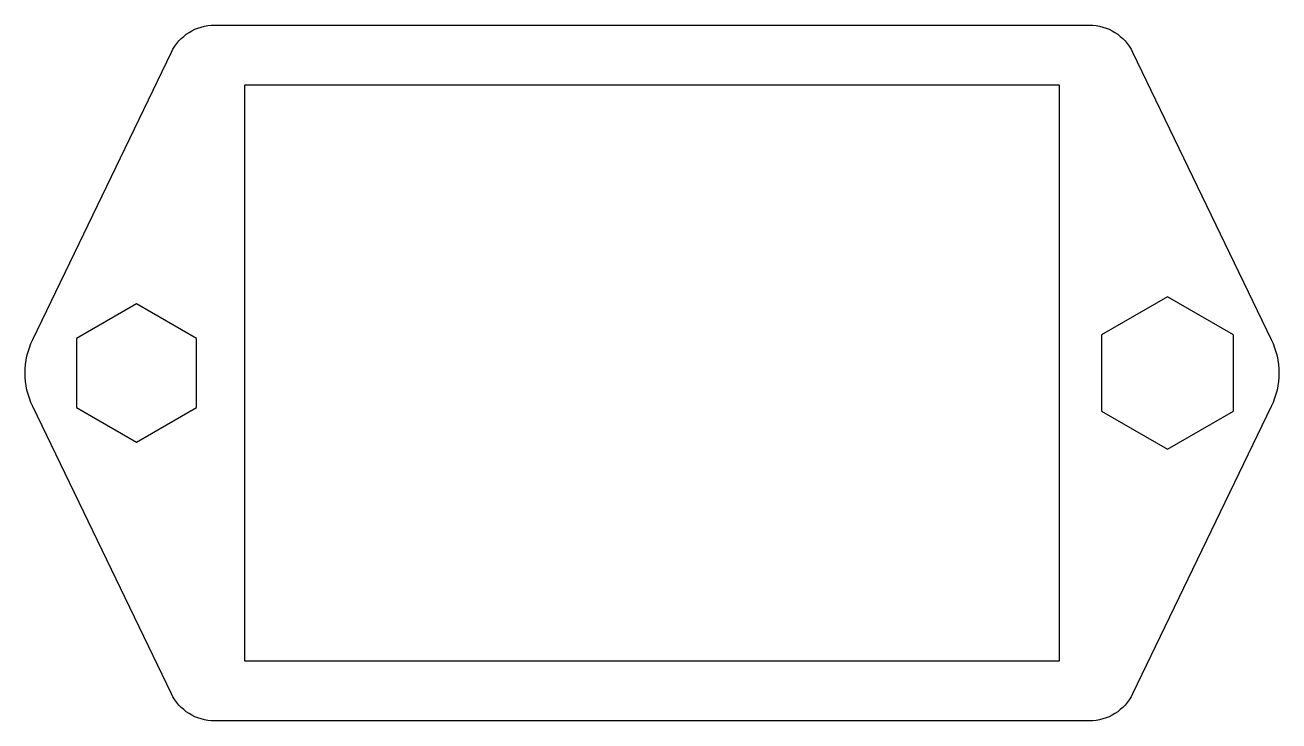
# Model space of a CAD drawing. Header units: millimetres. Extents: x -26.1 to 26.1, y -14.5 to 14.5.
import ezdxf

# ---------------------------------------------------------------- set-up
doc = ezdxf.new("R2010")
doc.units = ezdxf.units.MM
doc.layers.get('0').update_dxf_attribs({"linetype": 'CONTINUOUS'})

msp = doc.modelspace()

# ---------------------------------------------------------------- linework, layer by layer
msp.add_lwpolyline([(25.828, 1.391, -0.228749), (25.828, -1.391), (20.046, -13.369, -0.287835), (18.245, -14.5), (-18.245, -14.5, -0.287835), (-20.046, -13.369), (-25.828, -1.391, -0.228749), (-25.828, 1.391), (-20.046, 13.369, -0.287835), (-18.245, 14.5), (18.245, 14.5, -0.287835), (20.046, 13.369)], format="xyb", close=True)
for points in [[(-17, 12), (-17, -12), (17, -12), (17, 12)], [(18.75, 1.588), (18.75, -1.588), (21.5, -3.175), (24.25, -1.588), (24.25, 1.588), (21.5, 3.175)], [(-24, 1.443), (-24, -1.443), (-21.5, -2.887), (-19, -1.443), (-19, 1.443), (-21.5, 2.887)]]:
    msp.add_lwpolyline(points, close=True)

doc.saveas('drawing.dxf')
